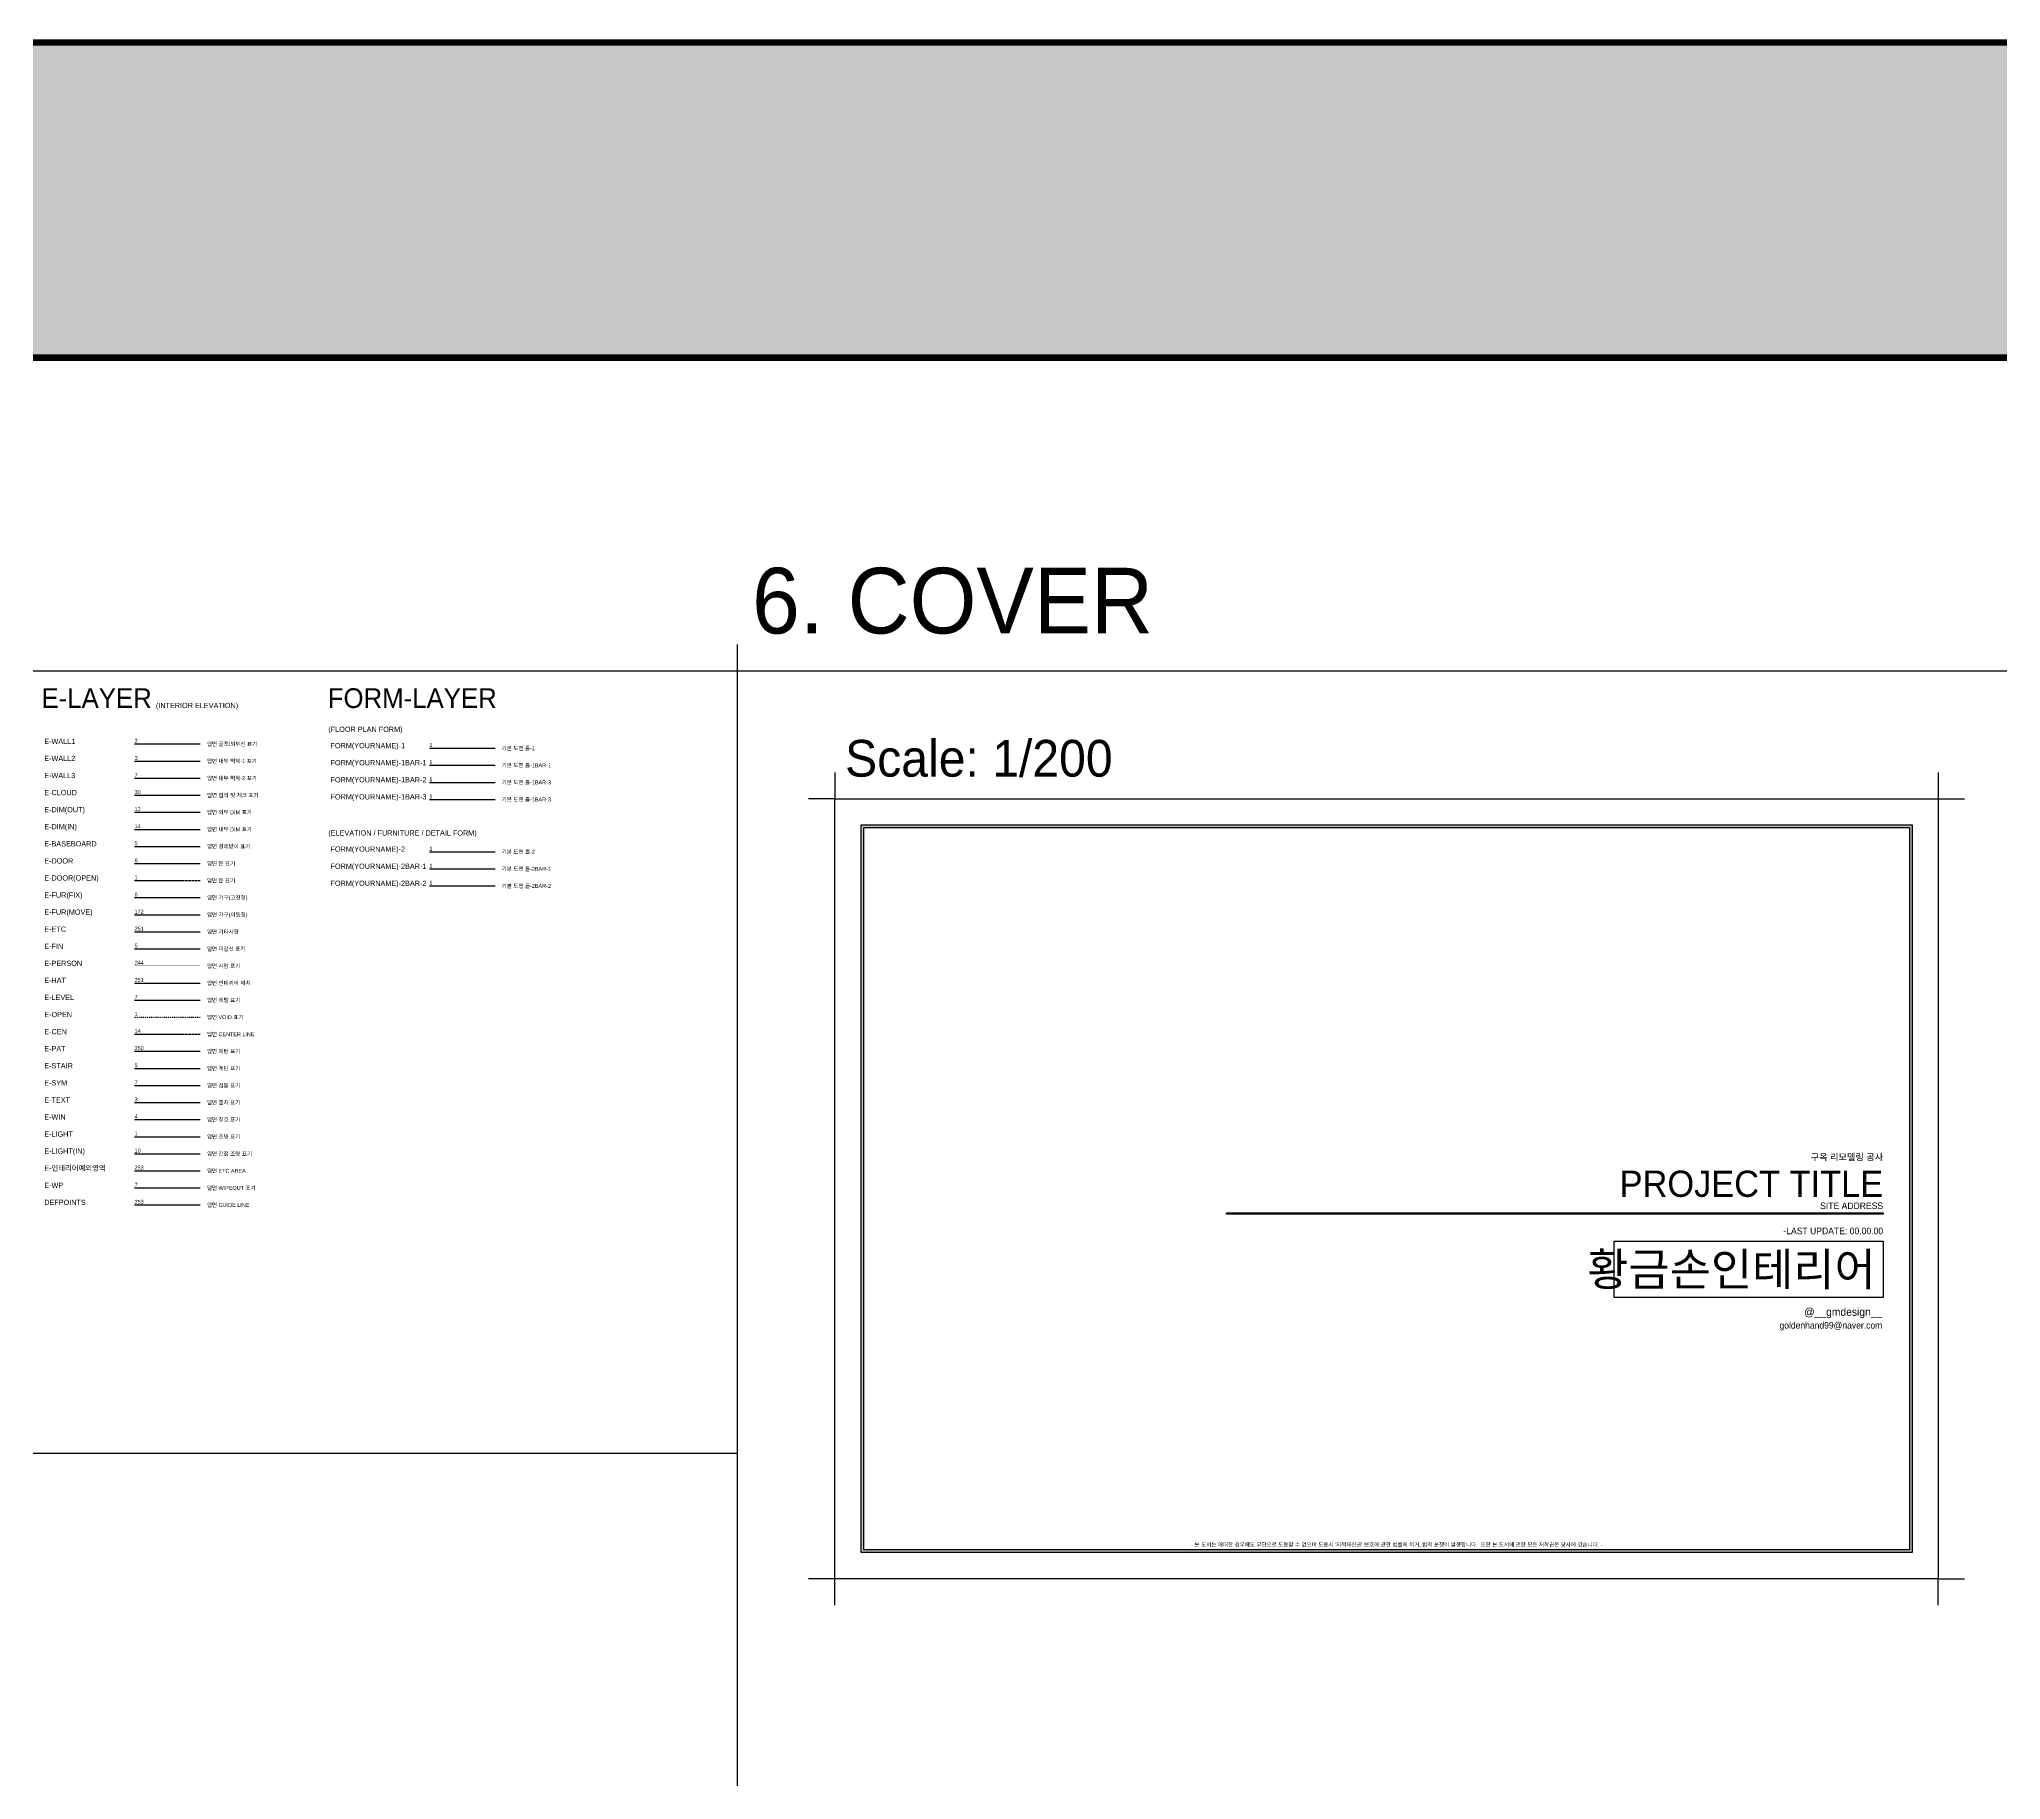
# Model space of a CAD drawing. Header units: millimetres. Extents: x -551172 to 232469, y -3435 to 261611.
# Drawn here: x -418459 to -269137, y 129088 to 261611 of the extents above; entities that cross this region are included whole.
import ezdxf
from ezdxf.enums import TextEntityAlignment as Align

# ---------------------------------------------------------------- set-up
doc = ezdxf.new("R2010")
doc.units = ezdxf.units.MM
doc.header["$LTSCALE"] = 10
for name, pattern in [('CENTER', [50.8, 31.75, -6.35, 6.35, -6.35]), ('DIVIDE', [31.75, 12.7, -6.35, 0, -6.35, 0, -6.35]), ('DOT', [6.35, 0, -6.35]), ('HIDDENX2', [19.05, 12.7, -6.35])]:
    doc.linetypes.add(name, pattern=pattern)
doc.layers.get('DEFPOINTS').update_dxf_attribs({"color": 248})
for name, color, linetype in [('E-BASEBOARD', 5, 'Continuous'), ('E-CEN', 14, 'CENTER'), ('E-CLOUD', 30, 'Continuous'), ('E-DIM(IN)', 14, 'Continuous'), ('E-DIM(OUT)', 1, 'Continuous'), ('E-DOOR', 6, 'Continuous'), ('E-DOOR(OPEN)', 1, 'CENTER'), ('E-ETC', 251, 'HIDDENX2'), ('E-FIN', 5, 'Continuous'), ('E-FUR(FIX)', 6, 'Continuous'), ('E-FUR(MOVE)', 172, 'HIDDENX2'), ('E-HAT', 251, 'Continuous'), ('E-LEVEL', 7, 'Continuous'), ('E-LIGHT', 1, 'Continuous'), ('E-LIGHT(IN)', 10, 'HIDDENX2'), ('E-OPEN', 1, 'DIVIDE'), ('E-PAT', 250, 'Continuous'), ('E-PERSON', 244, 'DOT'), ('E-STAIR', 5, 'Continuous'), ('E-SYM', 7, 'Continuous'), ('E-TEXT', 3, 'Continuous'), ('E-WALL1', 2, 'Continuous'), ('E-WALL2', 3, 'Continuous'), ('E-WALL3', 7, 'Continuous'), ('E-WIN', 4, 'Continuous'), ('E-WP', 7, 'Continuous'), ('E-인테리어예외영역', 253, 'Continuous'), ('FORM(YOURNAME)-1', 1, 'Continuous'), ('FORM(YOURNAME)-11', 1, 'Continuous'), ('FORM(YOURNAME)-1BAR-1', 1, 'Continuous'), ('FORM(YOURNAME)-1BAR-2', 1, 'Continuous'), ('FORM(YOURNAME)-1BAR-3', 1, 'Continuous'), ('FORM(YOURNAME)-2', 1, 'Continuous'), ('FORM(YOURNAME)-2BAR-1', 1, 'Continuous'), ('FORM(YOURNAME)-2BAR-2', 1, 'Continuous')]:
    doc.layers.add(name, color=color, linetype=linetype)
doc.styles.add('YOURNAME', font='HY울릉도M.TTF')

# ---------------------------------------------------------------- blocks, each defined once
blk = doc.blocks.new('FORM-COVER')
at = {"layer": 'FORM(YOURNAME)-1'}
h = blk.add_hatch(color=14, dxfattribs=at)
h.dxf.hatch_style = 1
h.paths.add_polyline_path([(221205, 58323), (221205, 58423), (271205, 58423), (271205, 58323)])
at = {"layer": 'FORM(YOURNAME)-11'}
h = blk.add_hatch(color=14, dxfattribs=at)
h.dxf.hatch_style = 1
h.paths.add_polyline_path([(273205, 87762), (273205, 32762), (193605, 32762), (193605, 87762)], flags=16)
h.paths.add_polyline_path([(193405, 87962), (273405, 87962), (273405, 32562), (193405, 32562)])
at = {"layer": 'DEFPOINTS', "color": 1}
for points in [[(191405, 91962), (191405, 89962), (189405, 89962)], [(275405, 91962), (275405, 89962), (277405, 89962)], [(191405, 28562), (191405, 30562), (189405, 30562)], [(275405, 28562), (275405, 30562), (277405, 30562)]]:
    blk.add_lwpolyline(points, dxfattribs=at)
at = {"layer": 'DEFPOINTS'}
blk.add_lwpolyline([(271205, 51997), (250728, 51997), (250728, 56281), (271205, 56281)], close=True, dxfattribs=at)
at = {"layer": 'FORM(YOURNAME)-1', "color": 250}
blk.add_lwpolyline([(191405, 89962), (275405, 89962), (275405, 30562), (191405, 30562)], close=True, dxfattribs=at)
at = {"layer": 'FORM(YOURNAME)-1', "color": 14}
for points in [[(193405, 87962), (273405, 87962), (273405, 32562), (193405, 32562)], [(273205, 87762), (273205, 32762), (193605, 32762), (193605, 87762)], [(221205, 58323), (221205, 58423), (271205, 58423), (271205, 58323)]]:
    blk.add_lwpolyline(points, close=True, dxfattribs=at)
at = {"layer": 'FORM(YOURNAME)-1', "color": 14, "style": 'YOURNAME'}
blk.add_text('구옥 리모델링 공사', height=500, dxfattribs=at).set_placement((271205, 62423), align=Align.RIGHT)
blk.add_text('황금손인테리어', height=2500, dxfattribs=at).set_placement((259661, 54139), align=Align.MIDDLE_CENTER)
at = {"layer": 'FORM(YOURNAME)-1', "color": 12, "style": 'YOURNAME'}
blk.add_text('@__gmdesign__', height=600, dxfattribs=at).set_placement((271138, 50592), align=Align.RIGHT)
at = {"layer": 'FORM(YOURNAME)-1', "color": 12, "style": 'YOURNAME', "width": 0.995}
blk.add_text('goldenhand99@naver.com', height=500, dxfattribs=at).set_placement((271138, 49620), align=Align.RIGHT)
at = {"layer": 'FORM(YOURNAME)-1', "color": 10, "style": 'YOURNAME'}
blk.add_text("- 본 도서는 어떠한 경우에도 무단으로 도용할 수 없으며 도용시 '지적재산권' 보호에 관한 법률에 의거, 법적 분쟁이 발생합니다.  또한 본 도서에 관한 모든 저작권은 당사에 있습니다. -", height=300, dxfattribs=at).set_placement((234190, 33169), align=Align.MIDDLE_CENTER)
at = {"layer": 'FORM(YOURNAME)-1', "color": 3, "style": 'YOURNAME'}
blk.add_attdef('1', text='', height=3000, dxfattribs=at).set_placement((271205, 60349), align=Align.MIDDLE_RIGHT)
blk = doc.blocks.new('A-X')
h = blk.add_hatch(color=250)
h.dxf.hatch_style = 1
h.paths.add_polyline_path([(-1215354, 285577), (-675461, 285577), (-675461, 261577), (-1215354, 261577)])
h.paths.add_polyline_path([(-1215354, 21030), (-675461, 21030), (-675461, 40445), (-1215354, 40445)])
at = {"color": 1, "const_width": 500}
blk.add_lwpolyline([(-1215354, 285577), (-675461, 285577), (-675461, 21030), (-1215354, 21030)], close=True, dxfattribs=at)
blk.add_lwpolyline([(-1215354, 261577), (-675461, 261577)], dxfattribs=at)

msp = doc.modelspace()

# ---------------------------------------------------------------- linework, layer by layer
at = {"layer": 'DEFPOINTS', "color": 156}
for p, q in [((-365327.9, 215514.9), (-365327.9, 16229.4)), ((-537203.8, 213514.9), (-11030, 213514.9)), ((-537203.8, 153958.2), (-365327.9, 153958.2))]:
    msp.add_line(p, q, dxfattribs=at)
at = {"layer": 'DEFPOINTS'}
msp.add_line((-411197.5, 172853.4), (-406197.5, 172853.4), dxfattribs=at)
at = {"layer": 'E-BASEBOARD'}
msp.add_line((-411197.5, 200153.4), (-406197.5, 200153.4), dxfattribs=at)
at = {"layer": 'E-CEN', "ltscale": 0.5}
msp.add_line((-411197.5, 185853.4), (-406197.5, 185853.4), dxfattribs=at)
at = {"layer": 'E-CLOUD'}
msp.add_line((-411197.5, 204053.4), (-406197.5, 204053.4), dxfattribs=at)
at = {"layer": 'E-DIM(IN)'}
msp.add_line((-411197.5, 201453.4), (-406197.5, 201453.4), dxfattribs=at)
at = {"layer": 'E-DIM(OUT)'}
msp.add_line((-411197.5, 202753.4), (-406197.5, 202753.4), dxfattribs=at)
at = {"layer": 'E-DOOR'}
msp.add_line((-411197.5, 198853.4), (-406197.5, 198853.4), dxfattribs=at)
at = {"layer": 'E-DOOR(OPEN)', "ltscale": 0.5}
msp.add_line((-411197.5, 197553.4), (-406197.5, 197553.4), dxfattribs=at)
at = {"layer": 'E-ETC', "ltscale": 0.1}
msp.add_line((-411197.5, 193653.4), (-406197.5, 193653.4), dxfattribs=at)
at = {"layer": 'E-FIN'}
msp.add_line((-411197.5, 192353.4), (-406197.5, 192353.4), dxfattribs=at)
at = {"layer": 'E-FUR(FIX)'}
msp.add_line((-411197.5, 196253.4), (-406197.5, 196253.4), dxfattribs=at)
at = {"layer": 'E-FUR(MOVE)', "ltscale": 0.1}
msp.add_line((-411197.5, 194953.4), (-406197.5, 194953.4), dxfattribs=at)
at = {"layer": 'E-HAT'}
msp.add_line((-411197.5, 189753.4), (-406197.5, 189753.4), dxfattribs=at)
at = {"layer": 'E-LEVEL'}
msp.add_line((-411197.5, 188453.4), (-406197.5, 188453.4), dxfattribs=at)
at = {"layer": 'E-LIGHT'}
msp.add_line((-411197.5, 178053.4), (-406197.5, 178053.4), dxfattribs=at)
at = {"layer": 'E-LIGHT(IN)', "ltscale": 0.1}
msp.add_line((-411197.5, 176753.4), (-406197.5, 176753.4), dxfattribs=at)
at = {"layer": 'E-OPEN', "ltscale": 0.5}
msp.add_line((-411197.5, 187153.4), (-406197.5, 187153.4), dxfattribs=at)
at = {"layer": 'E-PAT'}
msp.add_line((-411197.5, 184553.4), (-406197.5, 184553.4), dxfattribs=at)
at = {"layer": 'E-PERSON', "ltscale": 0.2}
msp.add_line((-411197.5, 191053.4), (-406197.5, 191053.4), dxfattribs=at)
at = {"layer": 'E-STAIR'}
msp.add_line((-411197.5, 183253.4), (-406197.5, 183253.4), dxfattribs=at)
at = {"layer": 'E-SYM'}
msp.add_line((-411197.5, 181953.4), (-406197.5, 181953.4), dxfattribs=at)
at = {"layer": 'E-TEXT'}
msp.add_line((-411197.5, 180653.4), (-406197.5, 180653.4), dxfattribs=at)
at = {"layer": 'E-WALL1'}
msp.add_line((-411197.5, 207953.4), (-406197.5, 207953.4), dxfattribs=at)
at = {"layer": 'E-WALL2'}
msp.add_line((-411197.5, 206653.4), (-406197.5, 206653.4), dxfattribs=at)
at = {"layer": 'E-WALL3'}
msp.add_line((-411197.5, 205353.4), (-406197.5, 205353.4), dxfattribs=at)
at = {"layer": 'E-WIN'}
msp.add_line((-411197.5, 179353.4), (-406197.5, 179353.4), dxfattribs=at)
at = {"layer": 'E-WP'}
msp.add_line((-411197.5, 174153.4), (-406197.5, 174153.4), dxfattribs=at)
at = {"layer": 'E-인테리어예외영역'}
msp.add_line((-411197.5, 175453.4), (-406197.5, 175453.4), dxfattribs=at)
at = {"layer": 'FORM(YOURNAME)-11'}
msp.add_line((-388757.5, 207628.6), (-383757.5, 207628.6), dxfattribs=at)
at = {"layer": 'FORM(YOURNAME)-1BAR-1'}
msp.add_line((-388757.5, 206328.6), (-383757.5, 206328.6), dxfattribs=at)
at = {"layer": 'FORM(YOURNAME)-1BAR-2'}
msp.add_line((-388757.5, 205028.6), (-383757.5, 205028.6), dxfattribs=at)
at = {"layer": 'FORM(YOURNAME)-1BAR-3'}
msp.add_line((-388757.5, 203728.6), (-383757.5, 203728.6), dxfattribs=at)
at = {"layer": 'FORM(YOURNAME)-2'}
msp.add_line((-388757.5, 199745.7), (-383757.5, 199745.7), dxfattribs=at)
at = {"layer": 'FORM(YOURNAME)-2BAR-1'}
msp.add_line((-388757.5, 198445.7), (-383757.5, 198445.7), dxfattribs=at)
at = {"layer": 'FORM(YOURNAME)-2BAR-2'}
msp.add_line((-388757.5, 197145.7), (-383757.5, 197145.7), dxfattribs=at)

# ---------------------------------------------------------------- block references
msp.add_blockref('A-X', (664431.4, -24215.6))
at = {"layer": 'FORM(YOURNAME)-1'}
ref = msp.add_blockref('FORM-COVER', (-549295.6, 113821.9), dxfattribs=at)
ref.add_attrib('1', 'PROJECT TITLE', dxfattribs={"layer": 'FORM(YOURNAME)-11', "color": 3, "height": 2000, "style": 'YOURNAME'}).set_placement((-278090.3, 174469.8), align=Align.MIDDLE_RIGHT)

# ---------------------------------------------------------------- texts
at = {"style": 'YOURNAME'}
msp.add_text('6. COVER', height=5000, dxfattribs=at).set_placement((-364193.8, 216366.3))
at = {"color": 2, "style": 'YOURNAME'}
for s, p in [('E-LAYER', (-418287.5, 211443.4)), ('FORM-LAYER', (-396495.8, 211443.4))]:
    msp.add_text(s, height=1500, dxfattribs=at).set_placement(p, align=Align.MIDDLE_LEFT)
at = {"color": 3, "style": 'YOURNAME'}
for s, height, p in [('(INTERIOR ELEVATION)', 400, (-409577.2, 210883.4)), ('Scale: 1/200', 2800, (-357110.6, 206863.2))]:
    msp.add_text(s, height=height, dxfattribs=at).set_placement(p, align=Align.MIDDLE_LEFT)
at = {"style": 'YOURNAME'}
for s, p in [('(FLOOR PLAN FORM)', (-396450.4, 209071.2)), ('(ELEVATION / FURNITURE / DETAIL FORM)', (-396450.4, 201178))]:
    msp.add_text(s, height=400, dxfattribs=at).set_placement(p, align=Align.MIDDLE_LEFT)
at = {"layer": 'DEFPOINTS', "style": 'YOURNAME'}
for s, height, p in [('DEFPOINTS', 400, (-418077.5, 173053.4)), ('입면 GUIDE LINE', 300, (-405697.5, 172853.4))]:
    msp.add_text(s, height=height, dxfattribs=at).set_placement(p, align=Align.MIDDLE_LEFT)
msp.add_text('253', height=300, dxfattribs=at).set_placement((-411197.5, 172853.4), align=Align.BOTTOM_LEFT)
at = {"layer": 'E-BASEBOARD', "style": 'YOURNAME'}
for s, height, p in [('E-BASEBOARD', 400, (-418077.5, 200353.4)), ('입면 걸레받이 표기', 300, (-405697.5, 200153.4))]:
    msp.add_text(s, height=height, dxfattribs=at).set_placement(p, align=Align.MIDDLE_LEFT)
msp.add_text('5', height=300, dxfattribs=at).set_placement((-411197.5, 200153.4), align=Align.BOTTOM_LEFT)
at = {"layer": 'E-CEN', "style": 'YOURNAME'}
for s, height, p in [('E-CEN', 400, (-418077.5, 186053.4)), ('입면 CENTER LINE', 300, (-405697.5, 185853.4))]:
    msp.add_text(s, height=height, dxfattribs=at).set_placement(p, align=Align.MIDDLE_LEFT)
msp.add_text('14', height=300, dxfattribs=at).set_placement((-411197.5, 185853.4), align=Align.BOTTOM_LEFT)
at = {"layer": 'E-CLOUD', "style": 'YOURNAME'}
for s, height, p in [('E-CLOUD', 400, (-418077.5, 204253.4)), ('입면 협의 및 체크 표기', 300, (-405697.5, 204053.4))]:
    msp.add_text(s, height=height, dxfattribs=at).set_placement(p, align=Align.MIDDLE_LEFT)
msp.add_text('30', height=300, dxfattribs=at).set_placement((-411197.5, 204053.4), align=Align.BOTTOM_LEFT)
at = {"layer": 'E-DIM(IN)', "style": 'YOURNAME'}
for s, height, p in [('E-DIM(IN)', 400, (-418077.5, 201653.4)), ('입면 내부 DIM 표기', 300, (-405697.5, 201453.4))]:
    msp.add_text(s, height=height, dxfattribs=at).set_placement(p, align=Align.MIDDLE_LEFT)
msp.add_text('14', height=300, dxfattribs=at).set_placement((-411197.5, 201453.4), align=Align.BOTTOM_LEFT)
at = {"layer": 'E-DIM(OUT)', "style": 'YOURNAME'}
for s, height, p in [('E-DIM(OUT)', 400, (-418077.5, 202953.4)), ('입면 외부 DIM 표기', 300, (-405697.5, 202753.4))]:
    msp.add_text(s, height=height, dxfattribs=at).set_placement(p, align=Align.MIDDLE_LEFT)
msp.add_text('12', height=300, dxfattribs=at).set_placement((-411197.5, 202753.4), align=Align.BOTTOM_LEFT)
at = {"layer": 'E-DOOR', "style": 'YOURNAME'}
for s, height, p in [('E-DOOR', 400, (-418077.5, 199053.4)), ('입면 문 표기', 300, (-405697.5, 198853.4))]:
    msp.add_text(s, height=height, dxfattribs=at).set_placement(p, align=Align.MIDDLE_LEFT)
msp.add_text('6', height=300, dxfattribs=at).set_placement((-411197.5, 198853.4), align=Align.BOTTOM_LEFT)
at = {"layer": 'E-DOOR(OPEN)', "style": 'YOURNAME'}
for s, height, p in [('E-DOOR(OPEN)', 400, (-418077.5, 197753.4)), ('입면 문 표기', 300, (-405697.5, 197553.4))]:
    msp.add_text(s, height=height, dxfattribs=at).set_placement(p, align=Align.MIDDLE_LEFT)
msp.add_text('1', height=300, dxfattribs=at).set_placement((-411197.5, 197553.4), align=Align.BOTTOM_LEFT)
at = {"layer": 'E-ETC', "style": 'YOURNAME'}
for s, height, p in [('E-ETC', 400, (-418077.5, 193853.4)), ('입면 기타사항', 300, (-405697.5, 193653.4))]:
    msp.add_text(s, height=height, dxfattribs=at).set_placement(p, align=Align.MIDDLE_LEFT)
msp.add_text('251', height=300, dxfattribs=at).set_placement((-411197.5, 193653.4), align=Align.BOTTOM_LEFT)
at = {"layer": 'E-FIN', "style": 'YOURNAME'}
for s, height, p in [('E-FIN', 400, (-418077.5, 192553.4)), ('입면 마감선 표기', 300, (-405697.5, 192353.4))]:
    msp.add_text(s, height=height, dxfattribs=at).set_placement(p, align=Align.MIDDLE_LEFT)
at = {"layer": 'E-FIN', "color": 5, "style": 'YOURNAME'}
msp.add_text('5', height=300, dxfattribs=at).set_placement((-411197.5, 192353.4), align=Align.BOTTOM_LEFT)
at = {"layer": 'E-FUR(FIX)', "style": 'YOURNAME'}
for s, height, p in [('E-FUR(FIX)', 400, (-418077.5, 196453.4)), ('입면 가구(고정형)', 300, (-405697.5, 196253.4))]:
    msp.add_text(s, height=height, dxfattribs=at).set_placement(p, align=Align.MIDDLE_LEFT)
msp.add_text('6', height=300, dxfattribs=at).set_placement((-411197.5, 196253.4), align=Align.BOTTOM_LEFT)
at = {"layer": 'E-FUR(MOVE)', "style": 'YOURNAME'}
for s, height, p in [('E-FUR(MOVE)', 400, (-418077.5, 195153.4)), ('입면 가구(이동형)', 300, (-405697.5, 194953.4))]:
    msp.add_text(s, height=height, dxfattribs=at).set_placement(p, align=Align.MIDDLE_LEFT)
msp.add_text('172', height=300, dxfattribs=at).set_placement((-411197.5, 194953.4), align=Align.BOTTOM_LEFT)
at = {"layer": 'E-HAT', "style": 'YOURNAME'}
for s, height, p in [('E-HAT', 400, (-418077.5, 189953.4)), ('입면 인테리어 해치', 300, (-405697.5, 189753.4))]:
    msp.add_text(s, height=height, dxfattribs=at).set_placement(p, align=Align.MIDDLE_LEFT)
msp.add_text('251', height=300, dxfattribs=at).set_placement((-411197.5, 189753.4), align=Align.BOTTOM_LEFT)
at = {"layer": 'E-LEVEL', "style": 'YOURNAME'}
for s, height, p in [('E-LEVEL', 400, (-418077.5, 188653.4)), ('입면 레벨 표기', 300, (-405697.5, 188453.4))]:
    msp.add_text(s, height=height, dxfattribs=at).set_placement(p, align=Align.MIDDLE_LEFT)
msp.add_text('7', height=300, dxfattribs=at).set_placement((-411197.5, 188453.4), align=Align.BOTTOM_LEFT)
at = {"layer": 'E-LIGHT', "style": 'YOURNAME'}
for s, height, p in [('E-LIGHT', 400, (-418077.5, 178253.4)), ('입면 조명 표기', 300, (-405697.5, 178053.4))]:
    msp.add_text(s, height=height, dxfattribs=at).set_placement(p, align=Align.MIDDLE_LEFT)
msp.add_text('1', height=300, dxfattribs=at).set_placement((-411197.5, 178053.4), align=Align.BOTTOM_LEFT)
at = {"layer": 'E-LIGHT(IN)', "style": 'YOURNAME'}
for s, height, p in [('E-LIGHT(IN)', 400, (-418077.5, 176953.4)), ('입면 간접 조명 표기', 300, (-405697.5, 176753.4))]:
    msp.add_text(s, height=height, dxfattribs=at).set_placement(p, align=Align.MIDDLE_LEFT)
msp.add_text('10', height=300, dxfattribs=at).set_placement((-411197.5, 176753.4), align=Align.BOTTOM_LEFT)
at = {"layer": 'E-OPEN', "style": 'YOURNAME'}
for s, height, p in [('E-OPEN', 400, (-418077.5, 187353.4)), ('입면 VOID 표기', 300, (-405697.5, 187153.4))]:
    msp.add_text(s, height=height, dxfattribs=at).set_placement(p, align=Align.MIDDLE_LEFT)
msp.add_text('1', height=300, dxfattribs=at).set_placement((-411197.5, 187153.4), align=Align.BOTTOM_LEFT)
at = {"layer": 'E-PAT', "style": 'YOURNAME'}
for s, height, p in [('E-PAT', 400, (-418077.5, 184753.4)), ('입면 패턴 표기', 300, (-405697.5, 184553.4))]:
    msp.add_text(s, height=height, dxfattribs=at).set_placement(p, align=Align.MIDDLE_LEFT)
msp.add_text('250', height=300, dxfattribs=at).set_placement((-411197.5, 184553.4), align=Align.BOTTOM_LEFT)
at = {"layer": 'E-PERSON', "style": 'YOURNAME'}
for s, height, p in [('E-PERSON', 400, (-418077.5, 191253.4)), ('입면 사람 표기', 300, (-405697.5, 191053.4))]:
    msp.add_text(s, height=height, dxfattribs=at).set_placement(p, align=Align.MIDDLE_LEFT)
msp.add_text('244', height=300, dxfattribs=at).set_placement((-411197.5, 191053.4), align=Align.BOTTOM_LEFT)
at = {"layer": 'E-STAIR', "style": 'YOURNAME'}
for s, height, p in [('E-STAIR', 400, (-418077.5, 183453.4)), ('입면 계단 표기', 300, (-405697.5, 183253.4))]:
    msp.add_text(s, height=height, dxfattribs=at).set_placement(p, align=Align.MIDDLE_LEFT)
msp.add_text('5', height=300, dxfattribs=at).set_placement((-411197.5, 183253.4), align=Align.BOTTOM_LEFT)
at = {"layer": 'E-SYM', "style": 'YOURNAME'}
for s, height, p in [('E-SYM', 400, (-418077.5, 182153.4)), ('입면 심볼 표기', 300, (-405697.5, 181953.4))]:
    msp.add_text(s, height=height, dxfattribs=at).set_placement(p, align=Align.MIDDLE_LEFT)
msp.add_text('7', height=300, dxfattribs=at).set_placement((-411197.5, 181953.4), align=Align.BOTTOM_LEFT)
at = {"layer": 'E-TEXT', "style": 'YOURNAME'}
for s, height, p in [('E-TEXT', 400, (-418077.5, 180853.4)), ('입면 글자 표기', 300, (-405697.5, 180653.4))]:
    msp.add_text(s, height=height, dxfattribs=at).set_placement(p, align=Align.MIDDLE_LEFT)
msp.add_text('3', height=300, dxfattribs=at).set_placement((-411197.5, 180653.4), align=Align.BOTTOM_LEFT)
at = {"layer": 'E-WALL1', "style": 'YOURNAME'}
for s, height, p in [('E-WALL1', 400, (-418077.5, 208153.4)), ('입면 골조/외부선 표기', 300, (-405697.5, 207953.4))]:
    msp.add_text(s, height=height, dxfattribs=at).set_placement(p, align=Align.MIDDLE_LEFT)
msp.add_text('2', height=300, dxfattribs=at).set_placement((-411197.5, 207953.4), align=Align.BOTTOM_LEFT)
at = {"layer": 'E-WALL2', "style": 'YOURNAME'}
for s, height, p in [('E-WALL2', 400, (-418077.5, 206853.4)), ('입면 내부 벽체-1 표기', 300, (-405697.5, 206653.4))]:
    msp.add_text(s, height=height, dxfattribs=at).set_placement(p, align=Align.MIDDLE_LEFT)
msp.add_text('3', height=300, dxfattribs=at).set_placement((-411197.5, 206653.4), align=Align.BOTTOM_LEFT)
at = {"layer": 'E-WALL3', "style": 'YOURNAME'}
for s, height, p in [('E-WALL3', 400, (-418077.5, 205553.4)), ('입면 내부 벽체-2 표기', 300, (-405697.5, 205353.4))]:
    msp.add_text(s, height=height, dxfattribs=at).set_placement(p, align=Align.MIDDLE_LEFT)
msp.add_text('7', height=300, dxfattribs=at).set_placement((-411197.5, 205353.4), align=Align.BOTTOM_LEFT)
at = {"layer": 'E-WIN', "style": 'YOURNAME'}
for s, height, p in [('E-WIN', 400, (-418077.5, 179553.4)), ('입면 창호 표기', 300, (-405697.5, 179353.4))]:
    msp.add_text(s, height=height, dxfattribs=at).set_placement(p, align=Align.MIDDLE_LEFT)
msp.add_text('4', height=300, dxfattribs=at).set_placement((-411197.5, 179353.4), align=Align.BOTTOM_LEFT)
at = {"layer": 'E-WP', "style": 'YOURNAME'}
for s, height, p in [('E-WP', 400, (-418077.5, 174353.4)), ('입면 WIPEOUT 표기', 300, (-405697.5, 174153.4))]:
    msp.add_text(s, height=height, dxfattribs=at).set_placement(p, align=Align.MIDDLE_LEFT)
msp.add_text('7', height=300, dxfattribs=at).set_placement((-411197.5, 174153.4), align=Align.BOTTOM_LEFT)
at = {"layer": 'E-인테리어예외영역', "style": 'YOURNAME'}
for s, height, p in [('E-인테리어예외영역', 400, (-418077.5, 175653.4)), ('입면 ETC AREA', 300, (-405697.5, 175453.4))]:
    msp.add_text(s, height=height, dxfattribs=at).set_placement(p, align=Align.MIDDLE_LEFT)
msp.add_text('253', height=300, dxfattribs=at).set_placement((-411197.5, 175453.4), align=Align.BOTTOM_LEFT)
at = {"layer": 'FORM(YOURNAME)-1', "color": 6, "style": 'YOURNAME'}
msp.add_text('SITE ADDRESS', height=500, dxfattribs=at).set_placement((-278090.3, 172789), align=Align.MIDDLE_RIGHT)
at = {"layer": 'FORM(YOURNAME)-1', "style": 'YOURNAME'}
msp.add_text('-LAST UPDATE: 00.00.00', height=500, dxfattribs=at).set_placement((-278090.3, 170876), align=Align.MIDDLE_RIGHT)
at = {"layer": 'FORM(YOURNAME)-11', "style": 'YOURNAME'}
for s, height, p in [('FORM(YOURNAME)-1', 400, (-396285.8, 207828.6)), ('기본 도면 틀-1', 300, (-383257.5, 207628.6))]:
    msp.add_text(s, height=height, dxfattribs=at).set_placement(p, align=Align.MIDDLE_LEFT)
msp.add_text('1', height=300, dxfattribs=at).set_placement((-388757.5, 207628.6), align=Align.BOTTOM_LEFT)
at = {"layer": 'FORM(YOURNAME)-1BAR-1', "style": 'YOURNAME'}
for s, height, p in [('FORM(YOURNAME)-1BAR-1', 400, (-396285.8, 206528.6)), ('기본 도면 틀-1BAR-1', 300, (-383257.5, 206328.6))]:
    msp.add_text(s, height=height, dxfattribs=at).set_placement(p, align=Align.MIDDLE_LEFT)
msp.add_text('1', height=300, dxfattribs=at).set_placement((-388757.5, 206328.6), align=Align.BOTTOM_LEFT)
at = {"layer": 'FORM(YOURNAME)-1BAR-2', "style": 'YOURNAME'}
for s, height, p in [('FORM(YOURNAME)-1BAR-2', 400, (-396285.8, 205228.6)), ('기본 도면 틀-1BAR-3', 300, (-383257.5, 205028.6))]:
    msp.add_text(s, height=height, dxfattribs=at).set_placement(p, align=Align.MIDDLE_LEFT)
msp.add_text('1', height=300, dxfattribs=at).set_placement((-388757.5, 205028.6), align=Align.BOTTOM_LEFT)
at = {"layer": 'FORM(YOURNAME)-1BAR-3', "style": 'YOURNAME'}
for s, height, p in [('FORM(YOURNAME)-1BAR-3', 400, (-396285.8, 203928.6)), ('기본 도면 틀-1BAR-3', 300, (-383257.5, 203728.6))]:
    msp.add_text(s, height=height, dxfattribs=at).set_placement(p, align=Align.MIDDLE_LEFT)
msp.add_text('1', height=300, dxfattribs=at).set_placement((-388757.5, 203728.6), align=Align.BOTTOM_LEFT)
at = {"layer": 'FORM(YOURNAME)-2', "style": 'YOURNAME'}
for s, height, p in [('FORM(YOURNAME)-2', 400, (-396285.8, 199945.7)), ('기본 도면 틀-2', 300, (-383257.5, 199745.7))]:
    msp.add_text(s, height=height, dxfattribs=at).set_placement(p, align=Align.MIDDLE_LEFT)
msp.add_text('1', height=300, dxfattribs=at).set_placement((-388757.5, 199745.7), align=Align.BOTTOM_LEFT)
at = {"layer": 'FORM(YOURNAME)-2BAR-1', "style": 'YOURNAME'}
for s, height, p in [('FORM(YOURNAME)-2BAR-1', 400, (-396285.8, 198645.7)), ('기본 도면 틀-2BAR-1', 300, (-383257.5, 198445.7))]:
    msp.add_text(s, height=height, dxfattribs=at).set_placement(p, align=Align.MIDDLE_LEFT)
msp.add_text('1', height=300, dxfattribs=at).set_placement((-388757.5, 198445.7), align=Align.BOTTOM_LEFT)
at = {"layer": 'FORM(YOURNAME)-2BAR-2', "style": 'YOURNAME'}
for s, height, p in [('FORM(YOURNAME)-2BAR-2', 400, (-396285.8, 197345.7)), ('기본 도면 틀-2BAR-2', 300, (-383257.5, 197145.7))]:
    msp.add_text(s, height=height, dxfattribs=at).set_placement(p, align=Align.MIDDLE_LEFT)
msp.add_text('1', height=300, dxfattribs=at).set_placement((-388757.5, 197145.7), align=Align.BOTTOM_LEFT)

doc.saveas('drawing.dxf')
